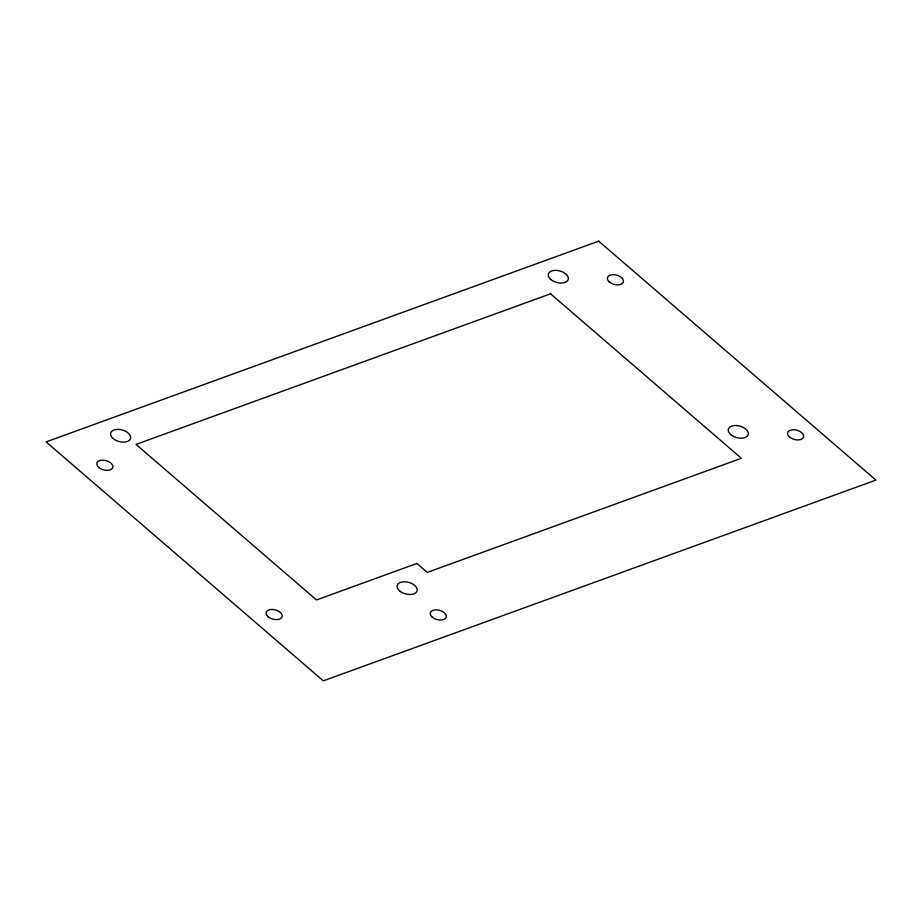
<?xml version="1.0" encoding="UTF-8"?>
<svg xmlns="http://www.w3.org/2000/svg" width="922" height="922" viewBox="0 0 922 922"><rect width="100%" height="100%" fill="white"/><g stroke="black" fill="none" stroke-linecap="round" stroke-linejoin="round"><path stroke-width="1.38" d="M598.689 241.149L46.1 441.903L323.311 680.851L875.9 480.097L598.689 241.149M550.538 293.807L136.041 444.404L316.488 599.945L416.905 563.457L427.289 572.401L741.369 458.292L550.538 293.807M399.606 590.875A10.303 5.981 15.1 0 0 416.686 591.74A10.303 5.981 15.1 0 0 405.138 581.782A10.303 5.981 15.1 0 0 399.606 590.875M789.543 437.028A8.252 4.794 15.1 0 0 803.246 437.731A8.252 4.794 15.1 0 0 793.98 429.744A8.252 4.794 15.1 0 0 789.543 437.028M268.129 616.714A8.252 4.794 15.1 0 0 281.821 617.417A8.252 4.794 15.1 0 0 272.555 609.43A8.252 4.794 15.1 0 0 268.129 616.714M432.222 617.152A8.252 4.794 15.1 0 0 445.914 617.855A8.252 4.794 15.1 0 0 436.659 609.868A8.252 4.794 15.1 0 0 432.222 617.152M98.792 467.454A8.252 4.794 15.1 0 0 112.496 468.146A8.252 4.794 15.1 0 0 103.229 460.17A8.252 4.794 15.1 0 0 98.792 467.454M609.361 281.959A8.252 4.794 15.1 0 0 623.053 282.651A8.252 4.794 15.1 0 0 613.798 274.675A8.252 4.794 15.1 0 0 609.361 281.959M113.072 438.48A10.303 5.981 15.1 0 0 130.152 439.356A10.303 5.981 15.1 0 0 118.604 429.398A10.303 5.981 15.1 0 0 113.072 438.48M550.757 279.458A10.303 5.981 15.1 0 0 567.837 280.334A10.303 5.981 15.1 0 0 556.289 270.377A10.303 5.981 15.1 0 0 550.757 279.458M730.754 434.608A10.303 5.981 15.1 0 0 747.834 435.472A10.303 5.981 15.1 0 0 736.286 425.515A10.303 5.981 15.1 0 0 730.754 434.608"/></g></svg>
